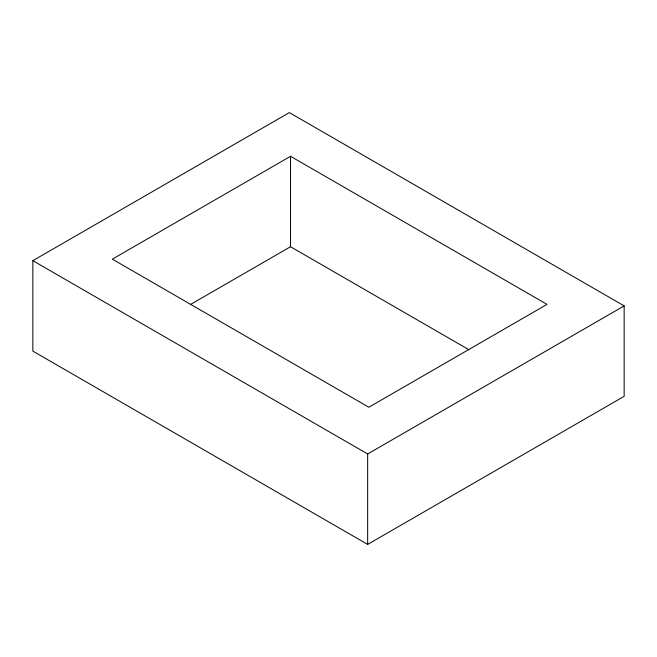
<?xml version="1.0" encoding="UTF-8"?>
<svg xmlns="http://www.w3.org/2000/svg" width="657" height="657" viewBox="0 0 657 657"><rect width="100%" height="100%" fill="white"/><g stroke="black" fill="none" stroke-linecap="round" stroke-linejoin="round"><path stroke-width="0.99" d="M32.85 260.673L289.343 112.593L624.15 305.891L624.15 396.327L367.657 544.407L32.85 351.109L32.85 260.673L367.657 453.979L624.15 305.891M290.525 156.292L112.347 259.162L368.84 407.241L547.018 304.38L290.525 156.292L290.525 246.728L468.917 349.721M190.358 304.561L290.525 246.728M367.657 453.979L367.657 544.407"/></g></svg>
